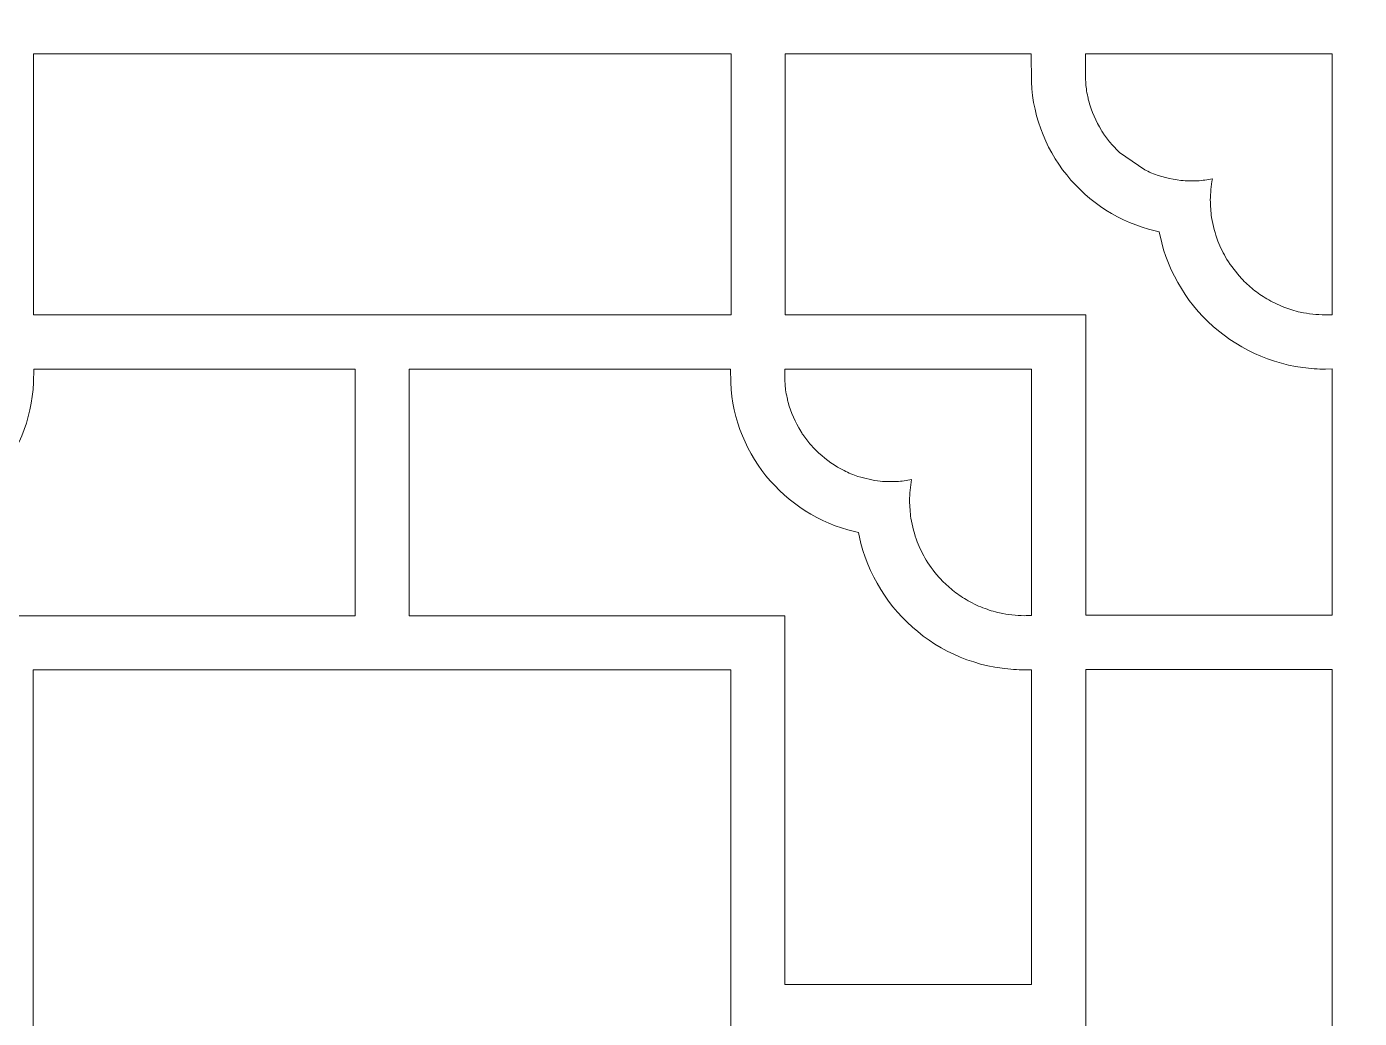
# Model space of a CAD drawing. Header units: centimetres. Extents: x -14.1 to 14.9, y -13 to 16.1.
# Drawn here: x -9.21 to 0.42, y -5.6 to 1.56 of the extents above; entities that cross this region are included whole.
import ezdxf

# ---------------------------------------------------------------- set-up
doc = ezdxf.new("R2010")
doc.units = ezdxf.units.CM
doc.header["$MEASUREMENT"] = 0
doc.layers.add('layer 1', color=7, linetype='Continuous')

msp = doc.modelspace()

# ---------------------------------------------------------------- linework, layer by layer
at = {"layer": 'layer 1', "color": 242, "lineweight": 9}
for points, knots in [([(-14.0974, -12.95474), (-14.0974, -3.27919), (-14.0974, 6.39637), (-14.0974, 16.07193), (-14.0974, 16.07193), (-14.0974, 16.07193), (14.92927, 16.07193), (14.92927, 16.07193), (14.92927, 16.07193), (14.92927, 6.39637), (14.92927, -3.27919), (14.92927, -12.95474), (14.92927, -12.95474), (14.92927, -12.95474), (-14.0974, -12.95474), (-14.0974, -12.95474)], [0, 0, 0, 0, 0.2, 0.2, 0.2, 0.2, 0.4, 0.4, 0.4, 0.4, 0.6, 0.6, 0.6, 0.6, 1, 1, 1, 1]), ([(-4.12232, 1.36239), (-4.12232, 1.36239), (-9.16359, 1.36239), (-9.16359, 1.36239), (-9.16359, 1.36239), (-9.16359, 1.36239), (-9.16359, -0.52394), (-9.16359, -0.52394), (-9.16359, -0.52394), (-9.16359, -0.52394), (-4.12232, -0.52394), (-4.12232, -0.52394), (-4.12232, -0.52394), (-4.12232, -0.52394), (-4.12232, 1.36239), (-4.12232, 1.36239)], [0, 0, 0, 0, 0.2, 0.2, 0.2, 0.2, 0.4, 0.4, 0.4, 0.4, 0.6, 0.6, 0.6, 0.6, 1, 1, 1, 1]), ([(0.17255, -0.91465), (0.11752, -0.91567), (0.06226, -0.91006), (0.00763, -0.90401), (0.00763, -0.90401), (0.00763, -0.90401), (-0.04488, -0.89584), (-0.04488, -0.89584), (-0.04488, -0.89584), (-0.04488, -0.89584), (-0.09664, -0.88545), (-0.09664, -0.88545), (-0.09664, -0.88545), (-0.09664, -0.88545), (-0.14758, -0.8729), (-0.14758, -0.8729), (-0.14758, -0.8729), (-0.14758, -0.8729), (-0.19768, -0.85823), (-0.19768, -0.85823), (-0.19768, -0.85823), (-0.19768, -0.85823), (-0.24687, -0.84148), (-0.24687, -0.84148), (-0.24687, -0.84148), (-0.24687, -0.84148), (-0.29512, -0.82273), (-0.29512, -0.82273), (-0.29512, -0.82273), (-0.29512, -0.82273), (-0.34236, -0.802), (-0.34236, -0.802), (-0.34236, -0.802), (-0.34236, -0.802), (-0.38855, -0.77936), (-0.38855, -0.77936), (-0.38855, -0.77936), (-0.38855, -0.77936), (-0.43363, -0.75485), (-0.43363, -0.75485), (-0.43363, -0.75485), (-0.43363, -0.75485), (-0.47756, -0.72852), (-0.47756, -0.72852), (-0.47756, -0.72852), (-0.47756, -0.72852), (-0.52028, -0.70043), (-0.52028, -0.70043), (-0.52028, -0.70043), (-0.52028, -0.70043), (-0.56175, -0.67063), (-0.56175, -0.67063), (-0.56175, -0.67063), (-0.56175, -0.67063), (-0.6019, -0.63916), (-0.6019, -0.63916), (-0.6019, -0.63916), (-0.6019, -0.63916), (-0.6407, -0.60608), (-0.6407, -0.60608), (-0.6407, -0.60608), (-0.6407, -0.60608), (-0.67808, -0.57145), (-0.67808, -0.57145), (-0.67808, -0.57145), (-0.67808, -0.57145), (-0.714, -0.5353), (-0.714, -0.5353), (-0.714, -0.5353), (-0.714, -0.5353), (-0.7484, -0.4977), (-0.7484, -0.4977), (-0.7484, -0.4977), (-0.7484, -0.4977), (-0.78123, -0.45869), (-0.78123, -0.45869), (-0.78123, -0.45869), (-0.78123, -0.45869), (-0.81245, -0.41833), (-0.81245, -0.41833), (-0.81245, -0.41833), (-0.81245, -0.41833), (-0.84199, -0.37666), (-0.84199, -0.37666), (-0.84199, -0.37666), (-0.84199, -0.37666), (-0.86981, -0.33375), (-0.86981, -0.33375), (-0.86981, -0.33375), (-0.86981, -0.33375), (-0.89586, -0.28964), (-0.89586, -0.28964), (-0.89586, -0.28964), (-0.89586, -0.28964), (-0.92009, -0.24438), (-0.92009, -0.24438), (-0.92009, -0.24438), (-0.92009, -0.24438), (-0.94244, -0.19803), (-0.94244, -0.19803), (-0.94244, -0.19803), (-0.94244, -0.19803), (-0.96287, -0.15062), (-0.96287, -0.15062), (-0.96287, -0.15062), (-0.96287, -0.15062), (-0.98133, -0.10223), (-0.98133, -0.10223), (-0.98133, -0.10223), (-0.98133, -0.10223), (-0.99776, -0.05289), (-0.99776, -0.05289), (-0.99776, -0.05289), (-0.99776, -0.05289), (-1.01212, -0.00266), (-1.01212, -0.00266), (-1.01212, -0.00266), (-1.01212, -0.00266), (-1.03103, 0.07631), (-1.03103, 0.07631), (-1.03103, 0.07631), (-1.03103, 0.07631), (-1.10637, 0.09573), (-1.10637, 0.09573), (-1.10637, 0.09573), (-1.10637, 0.09573), (-1.15315, 0.10993), (-1.15315, 0.10993), (-1.15315, 0.10993), (-1.15315, 0.10993), (-1.19909, 0.12604), (-1.19909, 0.12604), (-1.19909, 0.12604), (-1.19909, 0.12604), (-1.24413, 0.144), (-1.24413, 0.144), (-1.24413, 0.144), (-1.24413, 0.144), (-1.28825, 0.16378), (-1.28825, 0.16378), (-1.28825, 0.16378), (-1.28825, 0.16378), (-1.33137, 0.18531), (-1.33137, 0.18531), (-1.33137, 0.18531), (-1.33137, 0.18531), (-1.37347, 0.20856), (-1.37347, 0.20856), (-1.37347, 0.20856), (-1.37347, 0.20856), (-1.4145, 0.23349), (-1.4145, 0.23349), (-1.4145, 0.23349), (-1.4145, 0.23349), (-1.4544, 0.26004), (-1.4544, 0.26004), (-1.4544, 0.26004), (-1.4544, 0.26004), (-1.49314, 0.28817), (-1.49314, 0.28817), (-1.49314, 0.28817), (-1.49314, 0.28817), (-1.53066, 0.31783), (-1.53066, 0.31783), (-1.53066, 0.31783), (-1.53066, 0.31783), (-1.56691, 0.34899), (-1.56691, 0.34899), (-1.56691, 0.34899), (-1.56691, 0.34899), (-1.60185, 0.38157), (-1.60185, 0.38157), (-1.60185, 0.38157), (-1.60185, 0.38157), (-1.63544, 0.41555), (-1.63544, 0.41555), (-1.63544, 0.41555), (-1.63544, 0.41555), (-1.66762, 0.45087), (-1.66762, 0.45087), (-1.66762, 0.45087), (-1.66762, 0.45087), (-1.69835, 0.4875), (-1.69835, 0.4875), (-1.69835, 0.4875), (-1.69835, 0.4875), (-1.72758, 0.52536), (-1.72758, 0.52536), (-1.72758, 0.52536), (-1.72758, 0.52536), (-1.75527, 0.56444), (-1.75527, 0.56444), (-1.75527, 0.56444), (-1.75527, 0.56444), (-1.78136, 0.60466), (-1.78136, 0.60466), (-1.78136, 0.60466), (-1.78136, 0.60466), (-1.80581, 0.646), (-1.80581, 0.646), (-1.80581, 0.646), (-1.80581, 0.646), (-1.82858, 0.6884), (-1.82858, 0.6884), (-1.82858, 0.6884), (-1.82858, 0.6884), (-1.84962, 0.73181), (-1.84962, 0.73181), (-1.84962, 0.73181), (-1.84962, 0.73181), (-1.86888, 0.77619), (-1.86888, 0.77619), (-1.86888, 0.77619), (-1.86888, 0.77619), (-1.88632, 0.8215), (-1.88632, 0.8215), (-1.88632, 0.8215), (-1.88632, 0.8215), (-1.90189, 0.86767), (-1.90189, 0.86767), (-1.90189, 0.86767), (-1.90189, 0.86767), (-1.91555, 0.91469), (-1.91555, 0.91469), (-1.91555, 0.91469), (-1.91555, 0.91469), (-1.92724, 0.96248), (-1.92724, 0.96248), (-1.92724, 0.96248), (-1.92724, 0.96248), (-1.93693, 1.01103), (-1.93693, 1.01103), (-1.93693, 1.01103), (-1.93693, 1.01103), (-1.94456, 1.06026), (-1.94456, 1.06026), (-1.94456, 1.06026), (-1.94456, 1.06026), (-1.9501, 1.11016), (-1.9501, 1.11016), (-1.9501, 1.11016), (-1.9501, 1.11016), (-1.95349, 1.16067), (-1.95349, 1.16067), (-1.95349, 1.16067), (-1.95349, 1.16067), (-1.95576, 1.36239), (-1.95576, 1.36239), (-1.95576, 1.36239), (-1.95576, 1.36239), (-3.73155, 1.36239), (-3.73155, 1.36239), (-3.73155, 1.36239), (-3.73155, 1.36239), (-3.73155, -0.52394), (-3.73155, -0.52394), (-3.73155, -0.52394), (-3.73155, -0.52394), (-1.56104, -0.52394), (-1.56104, -0.52394), (-1.56104, -0.52394), (-1.56104, -0.52394), (-1.56104, -2.69291), (-1.56104, -2.69291), (-1.56104, -2.69291), (-1.56104, -2.69291), (0.22055, -2.69291), (0.22055, -2.69291), (0.22055, -2.69291), (0.22055, -2.69291), (0.22055, -0.91409), (0.22055, -0.91409), (0.22055, -0.91409), (0.22055, -0.91409), (0.17255, -0.91465), (0.17255, -0.91465)], [0, 0, 0, 0, 0.0142857, 0.0142857, 0.0142857, 0.0142857, 0.0285714, 0.0285714, 0.0285714, 0.0285714, 0.0428571, 0.0428571, 0.0428571, 0.0428571, 0.0571429, 0.0571429, 0.0571429, 0.0571429, 0.0714286, 0.0714286, 0.0714286, 0.0714286, 0.0857143, 0.0857143, 0.0857143, 0.0857143, 0.1, 0.1, 0.1, 0.1, 0.1142857, 0.1142857, 0.1142857, 0.1142857, 0.1285714, 0.1285714, 0.1285714, 0.1285714, 0.1428571, 0.1428571, 0.1428571, 0.1428571, 0.1571429, 0.1571429, 0.1571429, 0.1571429, 0.1714286, 0.1714286, 0.1714286, 0.1714286, 0.1857143, 0.1857143, 0.1857143, 0.1857143, 0.2, 0.2, 0.2, 0.2, 0.2142857, 0.2142857, 0.2142857, 0.2142857, 0.2285714, 0.2285714, 0.2285714, 0.2285714, 0.2428571, 0.2428571, 0.2428571, 0.2428571, 0.2571429, 0.2571429, 0.2571429, 0.2571429, 0.2714286, 0.2714286, 0.2714286, 0.2714286, 0.2857143, 0.2857143, 0.2857143, 0.2857143, 0.3, 0.3, 0.3, 0.3, 0.3142857, 0.3142857, 0.3142857, 0.3142857, 0.3285714, 0.3285714, 0.3285714, 0.3285714, 0.3428571, 0.3428571, 0.3428571, 0.3428571, 0.3571429, 0.3571429, 0.3571429, 0.3571429, 0.3714286, 0.3714286, 0.3714286, 0.3714286, 0.3857143, 0.3857143, 0.3857143, 0.3857143, 0.4, 0.4, 0.4, 0.4, 0.4142857, 0.4142857, 0.4142857, 0.4142857, 0.4285714, 0.4285714, 0.4285714, 0.4285714, 0.4428571, 0.4428571, 0.4428571, 0.4428571, 0.4571429, 0.4571429, 0.4571429, 0.4571429, 0.4714286, 0.4714286, 0.4714286, 0.4714286, 0.4857143, 0.4857143, 0.4857143, 0.4857143, 0.5, 0.5, 0.5, 0.5, 0.5142857, 0.5142857, 0.5142857, 0.5142857, 0.5285714, 0.5285714, 0.5285714, 0.5285714, 0.5428571, 0.5428571, 0.5428571, 0.5428571, 0.5571429, 0.5571429, 0.5571429, 0.5571429, 0.5714286, 0.5714286, 0.5714286, 0.5714286, 0.5857143, 0.5857143, 0.5857143, 0.5857143, 0.6, 0.6, 0.6, 0.6, 0.6142857, 0.6142857, 0.6142857, 0.6142857, 0.6285714, 0.6285714, 0.6285714, 0.6285714, 0.6428571, 0.6428571, 0.6428571, 0.6428571, 0.6571429, 0.6571429, 0.6571429, 0.6571429, 0.6714286, 0.6714286, 0.6714286, 0.6714286, 0.6857143, 0.6857143, 0.6857143, 0.6857143, 0.7, 0.7, 0.7, 0.7, 0.7142857, 0.7142857, 0.7142857, 0.7142857, 0.7285714, 0.7285714, 0.7285714, 0.7285714, 0.7428571, 0.7428571, 0.7428571, 0.7428571, 0.7571429, 0.7571429, 0.7571429, 0.7571429, 0.7714286, 0.7714286, 0.7714286, 0.7714286, 0.7857143, 0.7857143, 0.7857143, 0.7857143, 0.8, 0.8, 0.8, 0.8, 0.8142857, 0.8142857, 0.8142857, 0.8142857, 0.8285714, 0.8285714, 0.8285714, 0.8285714, 0.8428571, 0.8428571, 0.8428571, 0.8428571, 0.8571429, 0.8571429, 0.8571429, 0.8571429, 0.8714286, 0.8714286, 0.8714286, 0.8714286, 0.8857143, 0.8857143, 0.8857143, 0.8857143, 0.9, 0.9, 0.9, 0.9, 0.9142857, 0.9142857, 0.9142857, 0.9142857, 0.9285714, 0.9285714, 0.9285714, 0.9285714, 0.9428571, 0.9428571, 0.9428571, 0.9428571, 0.9571429, 0.9571429, 0.9571429, 0.9571429, 0.9714286, 0.9714286, 0.9714286, 0.9714286, 1, 1, 1, 1]), ([(-1.54583, 1.05094), (-1.54356, 1.04077), (-1.54118, 1.03064), (-1.53864, 1.02055), (-1.53864, 1.02055), (-1.5198, 0.94601), (-1.48722, 0.87524), (-1.4478, 0.80943), (-1.4478, 0.80943), (-1.44263, 0.80093), (-1.43735, 0.79249), (-1.43201, 0.78411), (-1.43201, 0.78411), (-1.41318, 0.75897), (-1.39526, 0.73331), (-1.37438, 0.70987), (-1.37438, 0.70987), (-1.37438, 0.70987), (-1.316, 0.65057), (-1.316, 0.65057), (-1.316, 0.65057), (-1.316, 0.65057), (-1.13377, 0.52377), (-1.13377, 0.52377), (-1.13377, 0.52377), (-1.11942, 0.51684), (-1.10493, 0.51022), (-1.09032, 0.50391), (-1.09032, 0.50391), (-1.02111, 0.4742), (-0.94715, 0.45743), (-0.87264, 0.44773), (-0.87264, 0.44773), (-0.83313, 0.44472), (-0.79369, 0.44375), (-0.7541, 0.44474), (-0.7541, 0.44474), (-0.71778, 0.44759), (-0.68191, 0.45213), (-0.64614, 0.45896), (-0.64614, 0.45896), (-0.65506, 0.40843), (-0.65966, 0.35782), (-0.66109, 0.30655), (-0.66109, 0.30655), (-0.65997, 0.26422), (-0.65682, 0.22222), (-0.65149, 0.18022), (-0.65149, 0.18022), (-0.64087, 0.12183), (-0.62587, 0.0654), (-0.60549, 0.00966), (-0.60549, 0.00966), (-0.58843, -0.03625), (-0.56527, -0.08022), (-0.54087, -0.12261), (-0.54087, -0.12261), (-0.50924, -0.17167), (-0.47433, -0.21747), (-0.43512, -0.26069), (-0.43512, -0.26069), (-0.409, -0.2892), (-0.38006, -0.31476), (-0.35029, -0.33936), (-0.35029, -0.33936), (-0.31953, -0.36471), (-0.28679, -0.3864), (-0.25259, -0.40681), (-0.25259, -0.40681), (-0.21355, -0.42979), (-0.173, -0.4512), (-0.13058, -0.46714), (-0.13058, -0.46714), (-0.09142, -0.48177), (-0.05168, -0.495), (-0.01075, -0.50356), (-0.01075, -0.50356), (0.04884, -0.5157), (0.10831, -0.5221), (0.16907, -0.52379), (0.16907, -0.52379), (0.18625, -0.52344), (0.20339, -0.52273), (0.22055, -0.52218), (0.22055, -0.52218), (0.22055, -0.52218), (0.22055, 1.36239), (0.22055, 1.36239), (0.22055, 1.36239), (0.22055, 1.36239), (-1.56316, 1.36239), (-1.56316, 1.36239), (-1.56316, 1.36239), (-1.56316, 1.36239), (-1.56277, 1.20435), (-1.56277, 1.20435), (-1.56277, 1.20435), (-1.56225, 1.17229), (-1.56006, 1.14047), (-1.55641, 1.10863), (-1.55641, 1.10863), (-1.55411, 1.08921), (-1.55001, 1.07002), (-1.54583, 1.05094)], [0, 0, 0, 0, 0.037037, 0.037037, 0.037037, 0.037037, 0.0740741, 0.0740741, 0.0740741, 0.0740741, 0.1111111, 0.1111111, 0.1111111, 0.1111111, 0.1481481, 0.1481481, 0.1481481, 0.1481481, 0.1851852, 0.1851852, 0.1851852, 0.1851852, 0.2222222, 0.2222222, 0.2222222, 0.2222222, 0.2592593, 0.2592593, 0.2592593, 0.2592593, 0.2962963, 0.2962963, 0.2962963, 0.2962963, 0.3333333, 0.3333333, 0.3333333, 0.3333333, 0.3703704, 0.3703704, 0.3703704, 0.3703704, 0.4074074, 0.4074074, 0.4074074, 0.4074074, 0.4444444, 0.4444444, 0.4444444, 0.4444444, 0.4814815, 0.4814815, 0.4814815, 0.4814815, 0.5185185, 0.5185185, 0.5185185, 0.5185185, 0.5555556, 0.5555556, 0.5555556, 0.5555556, 0.5925926, 0.5925926, 0.5925926, 0.5925926, 0.6296296, 0.6296296, 0.6296296, 0.6296296, 0.6666667, 0.6666667, 0.6666667, 0.6666667, 0.7037037, 0.7037037, 0.7037037, 0.7037037, 0.7407407, 0.7407407, 0.7407407, 0.7407407, 0.7777778, 0.7777778, 0.7777778, 0.7777778, 0.8148148, 0.8148148, 0.8148148, 0.8148148, 0.8518519, 0.8518519, 0.8518519, 0.8518519, 0.8888889, 0.8888889, 0.8888889, 0.8888889, 0.9259259, 0.9259259, 0.9259259, 0.9259259, 1, 1, 1, 1]), ([(-9.55507, -5.35897), (-9.55507, -5.35897), (-9.55507, -2.69629), (-9.55507, -2.69629), (-9.55507, -2.69629), (-9.55507, -2.69629), (-6.83962, -2.69629), (-6.83962, -2.69629), (-6.83962, -2.69629), (-6.83962, -2.69629), (-6.83962, -0.9147), (-6.83962, -0.9147), (-6.83962, -0.9147), (-6.83962, -0.9147), (-9.16035, -0.9147), (-9.16035, -0.9147), (-9.16035, -0.9147), (-9.16035, -0.9147), (-9.16262, -1.01169), (-9.16262, -1.01169), (-9.16262, -1.01169), (-9.16262, -1.01169), (-9.16601, -1.0622), (-9.16601, -1.0622), (-9.16601, -1.0622), (-9.16601, -1.0622), (-9.17155, -1.11209), (-9.17155, -1.11209), (-9.17155, -1.11209), (-9.17155, -1.11209), (-9.17918, -1.16133), (-9.17918, -1.16133), (-9.17918, -1.16133), (-9.17918, -1.16133), (-9.18887, -1.20988), (-9.18887, -1.20988), (-9.18887, -1.20988), (-9.18887, -1.20988), (-9.20056, -1.25767), (-9.20056, -1.25767), (-9.20056, -1.25767), (-9.20056, -1.25767), (-9.21422, -1.30469), (-9.21422, -1.30469), (-9.21422, -1.30469), (-9.21422, -1.30469), (-9.22979, -1.35086), (-9.22979, -1.35086), (-9.22979, -1.35086), (-9.22979, -1.35086), (-9.24722, -1.39617), (-9.24722, -1.39617), (-9.24722, -1.39617), (-9.24722, -1.39617), (-9.26649, -1.44055), (-9.26649, -1.44055), (-9.26649, -1.44055), (-9.26649, -1.44055), (-9.28752, -1.48396), (-9.28752, -1.48396), (-9.28752, -1.48396), (-9.28752, -1.48396), (-9.31029, -1.52636), (-9.31029, -1.52636), (-9.31029, -1.52636), (-9.31029, -1.52636), (-9.33475, -1.5677), (-9.33475, -1.5677), (-9.33475, -1.5677), (-9.33475, -1.5677), (-9.36084, -1.60792), (-9.36084, -1.60792), (-9.36084, -1.60792), (-9.36084, -1.60792), (-9.38852, -1.647), (-9.38852, -1.647), (-9.38852, -1.647), (-9.38852, -1.647), (-9.41776, -1.68486), (-9.41776, -1.68486), (-9.41776, -1.68486), (-9.41776, -1.68486), (-9.44849, -1.72149), (-9.44849, -1.72149), (-9.44849, -1.72149), (-9.44849, -1.72149), (-9.48067, -1.75681), (-9.48067, -1.75681), (-9.48067, -1.75681), (-9.48067, -1.75681), (-9.51425, -1.79079), (-9.51425, -1.79079), (-9.51425, -1.79079), (-9.51425, -1.79079), (-9.5492, -1.82337), (-9.5492, -1.82337), (-9.5492, -1.82337), (-9.5492, -1.82337), (-9.58545, -1.85453), (-9.58545, -1.85453), (-9.58545, -1.85453), (-9.58545, -1.85453), (-9.62297, -1.88418), (-9.62297, -1.88418), (-9.62297, -1.88418), (-9.62297, -1.88418), (-9.6617, -1.91232), (-9.6617, -1.91232), (-9.6617, -1.91232), (-9.6617, -1.91232), (-9.70161, -1.93886), (-9.70161, -1.93886), (-9.70161, -1.93886), (-9.70161, -1.93886), (-9.74264, -1.9638), (-9.74264, -1.9638), (-9.74264, -1.9638), (-9.74264, -1.9638), (-9.78474, -1.98705), (-9.78474, -1.98705), (-9.78474, -1.98705), (-9.78474, -1.98705), (-9.82787, -2.00858), (-9.82787, -2.00858), (-9.82787, -2.00858), (-9.82787, -2.00858), (-9.87198, -2.02836), (-9.87198, -2.02836), (-9.87198, -2.02836), (-9.87198, -2.02836), (-9.91702, -2.04632), (-9.91702, -2.04632), (-9.91702, -2.04632), (-9.91702, -2.04632), (-9.96296, -2.06243), (-9.96296, -2.06243), (-9.96296, -2.06243), (-9.96296, -2.06243), (-10.00974, -2.07663), (-10.00974, -2.07663), (-10.00974, -2.07663), (-10.00974, -2.07663), (-10.08508, -2.09604), (-10.08508, -2.09604), (-10.08508, -2.09604), (-10.08508, -2.09604), (-10.10399, -2.17502), (-10.10399, -2.17502), (-10.10399, -2.17502), (-10.10399, -2.17502), (-10.11835, -2.22525), (-10.11835, -2.22525), (-10.11835, -2.22525), (-10.11835, -2.22525), (-10.13478, -2.27459), (-10.13478, -2.27459), (-10.13478, -2.27459), (-10.13478, -2.27459), (-10.15324, -2.32298), (-10.15324, -2.32298), (-10.15324, -2.32298), (-10.15324, -2.32298), (-10.17367, -2.37039), (-10.17367, -2.37039), (-10.17367, -2.37039), (-10.17367, -2.37039), (-10.19602, -2.41674), (-10.19602, -2.41674), (-10.19602, -2.41674), (-10.19602, -2.41674), (-10.22025, -2.462), (-10.22025, -2.462), (-10.22025, -2.462), (-10.22025, -2.462), (-10.2463, -2.50611), (-10.2463, -2.50611), (-10.2463, -2.50611), (-10.2463, -2.50611), (-10.27412, -2.54902), (-10.27412, -2.54902), (-10.27412, -2.54902), (-10.27412, -2.54902), (-10.30367, -2.59069), (-10.30367, -2.59069), (-10.30367, -2.59069), (-10.30367, -2.59069), (-10.33488, -2.63105), (-10.33488, -2.63105), (-10.33488, -2.63105), (-10.33488, -2.63105), (-10.36771, -2.67006), (-10.36771, -2.67006), (-10.36771, -2.67006), (-10.36771, -2.67006), (-10.40211, -2.70766), (-10.40211, -2.70766), (-10.40211, -2.70766), (-10.40211, -2.70766), (-10.43803, -2.74381), (-10.43803, -2.74381), (-10.43803, -2.74381), (-10.43803, -2.74381), (-10.47541, -2.77844), (-10.47541, -2.77844), (-10.47541, -2.77844), (-10.47541, -2.77844), (-10.51421, -2.81152), (-10.51421, -2.81152), (-10.51421, -2.81152), (-10.51421, -2.81152), (-10.55437, -2.84299), (-10.55437, -2.84299), (-10.55437, -2.84299), (-10.55437, -2.84299), (-10.59583, -2.87279), (-10.59583, -2.87279), (-10.59583, -2.87279), (-10.59583, -2.87279), (-10.63855, -2.90088), (-10.63855, -2.90088), (-10.63855, -2.90088), (-10.63855, -2.90088), (-10.68248, -2.92721), (-10.68248, -2.92721), (-10.68248, -2.92721), (-10.68248, -2.92721), (-10.72756, -2.95172), (-10.72756, -2.95172), (-10.72756, -2.95172), (-10.72756, -2.95172), (-10.77375, -2.97436), (-10.77375, -2.97436), (-10.77375, -2.97436), (-10.77375, -2.97436), (-10.82099, -2.99508), (-10.82099, -2.99508), (-10.82099, -2.99508), (-10.82099, -2.99508), (-10.86924, -3.01384), (-10.86924, -3.01384), (-10.86924, -3.01384), (-10.86924, -3.01384), (-10.91843, -3.03059), (-10.91843, -3.03059), (-10.91843, -3.03059), (-10.91843, -3.03059), (-10.96852, -3.04526), (-10.96852, -3.04526), (-10.96852, -3.04526), (-10.96852, -3.04526), (-11.01947, -3.05781), (-11.01947, -3.05781), (-11.01947, -3.05781), (-11.01947, -3.05781), (-11.07123, -3.0682), (-11.07123, -3.0682), (-11.07123, -3.0682), (-11.07123, -3.0682), (-11.12374, -3.07637), (-11.12374, -3.07637), (-11.12374, -3.07637), (-11.17889, -3.08248), (-11.23387, -3.08755), (-11.28946, -3.087), (-11.28946, -3.087), (-11.28946, -3.087), (-11.33666, -3.08645), (-11.33666, -3.08645), (-11.33666, -3.08645), (-11.33666, -3.08645), (-11.33666, -5.35897), (-11.33666, -5.35897), (-11.33666, -5.35897), (-11.33666, -5.35897), (-9.55507, -5.35897), (-9.55507, -5.35897)], [0, 0, 0, 0, 0.0142857, 0.0142857, 0.0142857, 0.0142857, 0.0285714, 0.0285714, 0.0285714, 0.0285714, 0.0428571, 0.0428571, 0.0428571, 0.0428571, 0.0571429, 0.0571429, 0.0571429, 0.0571429, 0.0714286, 0.0714286, 0.0714286, 0.0714286, 0.0857143, 0.0857143, 0.0857143, 0.0857143, 0.1, 0.1, 0.1, 0.1, 0.1142857, 0.1142857, 0.1142857, 0.1142857, 0.1285714, 0.1285714, 0.1285714, 0.1285714, 0.1428571, 0.1428571, 0.1428571, 0.1428571, 0.1571429, 0.1571429, 0.1571429, 0.1571429, 0.1714286, 0.1714286, 0.1714286, 0.1714286, 0.1857143, 0.1857143, 0.1857143, 0.1857143, 0.2, 0.2, 0.2, 0.2, 0.2142857, 0.2142857, 0.2142857, 0.2142857, 0.2285714, 0.2285714, 0.2285714, 0.2285714, 0.2428571, 0.2428571, 0.2428571, 0.2428571, 0.2571429, 0.2571429, 0.2571429, 0.2571429, 0.2714286, 0.2714286, 0.2714286, 0.2714286, 0.2857143, 0.2857143, 0.2857143, 0.2857143, 0.3, 0.3, 0.3, 0.3, 0.3142857, 0.3142857, 0.3142857, 0.3142857, 0.3285714, 0.3285714, 0.3285714, 0.3285714, 0.3428571, 0.3428571, 0.3428571, 0.3428571, 0.3571429, 0.3571429, 0.3571429, 0.3571429, 0.3714286, 0.3714286, 0.3714286, 0.3714286, 0.3857143, 0.3857143, 0.3857143, 0.3857143, 0.4, 0.4, 0.4, 0.4, 0.4142857, 0.4142857, 0.4142857, 0.4142857, 0.4285714, 0.4285714, 0.4285714, 0.4285714, 0.4428571, 0.4428571, 0.4428571, 0.4428571, 0.4571429, 0.4571429, 0.4571429, 0.4571429, 0.4714286, 0.4714286, 0.4714286, 0.4714286, 0.4857143, 0.4857143, 0.4857143, 0.4857143, 0.5, 0.5, 0.5, 0.5, 0.5142857, 0.5142857, 0.5142857, 0.5142857, 0.5285714, 0.5285714, 0.5285714, 0.5285714, 0.5428571, 0.5428571, 0.5428571, 0.5428571, 0.5571429, 0.5571429, 0.5571429, 0.5571429, 0.5714286, 0.5714286, 0.5714286, 0.5714286, 0.5857143, 0.5857143, 0.5857143, 0.5857143, 0.6, 0.6, 0.6, 0.6, 0.6142857, 0.6142857, 0.6142857, 0.6142857, 0.6285714, 0.6285714, 0.6285714, 0.6285714, 0.6428571, 0.6428571, 0.6428571, 0.6428571, 0.6571429, 0.6571429, 0.6571429, 0.6571429, 0.6714286, 0.6714286, 0.6714286, 0.6714286, 0.6857143, 0.6857143, 0.6857143, 0.6857143, 0.7, 0.7, 0.7, 0.7, 0.7142857, 0.7142857, 0.7142857, 0.7142857, 0.7285714, 0.7285714, 0.7285714, 0.7285714, 0.7428571, 0.7428571, 0.7428571, 0.7428571, 0.7571429, 0.7571429, 0.7571429, 0.7571429, 0.7714286, 0.7714286, 0.7714286, 0.7714286, 0.7857143, 0.7857143, 0.7857143, 0.7857143, 0.8, 0.8, 0.8, 0.8, 0.8142857, 0.8142857, 0.8142857, 0.8142857, 0.8285714, 0.8285714, 0.8285714, 0.8285714, 0.8428571, 0.8428571, 0.8428571, 0.8428571, 0.8571429, 0.8571429, 0.8571429, 0.8571429, 0.8714286, 0.8714286, 0.8714286, 0.8714286, 0.8857143, 0.8857143, 0.8857143, 0.8857143, 0.9, 0.9, 0.9, 0.9, 0.9142857, 0.9142857, 0.9142857, 0.9142857, 0.9285714, 0.9285714, 0.9285714, 0.9285714, 0.9428571, 0.9428571, 0.9428571, 0.9428571, 0.9571429, 0.9571429, 0.9571429, 0.9571429, 0.9714286, 0.9714286, 0.9714286, 0.9714286, 1, 1, 1, 1]), ([(-1.99981, -3.08701), (-2.05484, -3.08803), (-2.1101, -3.08242), (-2.16473, -3.07637), (-2.16473, -3.07637), (-2.16473, -3.07637), (-2.21724, -3.0682), (-2.21724, -3.0682), (-2.21724, -3.0682), (-2.21724, -3.0682), (-2.269, -3.05781), (-2.269, -3.05781), (-2.269, -3.05781), (-2.269, -3.05781), (-2.31994, -3.04526), (-2.31994, -3.04526), (-2.31994, -3.04526), (-2.31994, -3.04526), (-2.37004, -3.03059), (-2.37004, -3.03059), (-2.37004, -3.03059), (-2.37004, -3.03059), (-2.41923, -3.01384), (-2.41923, -3.01384), (-2.41923, -3.01384), (-2.41923, -3.01384), (-2.46748, -2.99508), (-2.46748, -2.99508), (-2.46748, -2.99508), (-2.46748, -2.99508), (-2.51472, -2.97436), (-2.51472, -2.97436), (-2.51472, -2.97436), (-2.51472, -2.97436), (-2.56091, -2.95172), (-2.56091, -2.95172), (-2.56091, -2.95172), (-2.56091, -2.95172), (-2.60599, -2.92721), (-2.60599, -2.92721), (-2.60599, -2.92721), (-2.60599, -2.92721), (-2.64992, -2.90088), (-2.64992, -2.90088), (-2.64992, -2.90088), (-2.64992, -2.90088), (-2.69264, -2.87279), (-2.69264, -2.87279), (-2.69264, -2.87279), (-2.69264, -2.87279), (-2.7341, -2.84299), (-2.7341, -2.84299), (-2.7341, -2.84299), (-2.7341, -2.84299), (-2.77426, -2.81152), (-2.77426, -2.81152), (-2.77426, -2.81152), (-2.77426, -2.81152), (-2.81305, -2.77844), (-2.81305, -2.77844), (-2.81305, -2.77844), (-2.81305, -2.77844), (-2.85043, -2.74381), (-2.85043, -2.74381), (-2.85043, -2.74381), (-2.85043, -2.74381), (-2.88635, -2.70766), (-2.88635, -2.70766), (-2.88635, -2.70766), (-2.88635, -2.70766), (-2.92075, -2.67006), (-2.92075, -2.67006), (-2.92075, -2.67006), (-2.92075, -2.67006), (-2.95358, -2.63105), (-2.95358, -2.63105), (-2.95358, -2.63105), (-2.95358, -2.63105), (-2.9848, -2.59069), (-2.9848, -2.59069), (-2.9848, -2.59069), (-2.9848, -2.59069), (-3.01434, -2.54902), (-3.01434, -2.54902), (-3.01434, -2.54902), (-3.01434, -2.54902), (-3.04217, -2.50611), (-3.04217, -2.50611), (-3.04217, -2.50611), (-3.04217, -2.50611), (-3.06821, -2.462), (-3.06821, -2.462), (-3.06821, -2.462), (-3.06821, -2.462), (-3.09244, -2.41674), (-3.09244, -2.41674), (-3.09244, -2.41674), (-3.09244, -2.41674), (-3.11479, -2.37039), (-3.11479, -2.37039), (-3.11479, -2.37039), (-3.11479, -2.37039), (-3.13523, -2.32298), (-3.13523, -2.32298), (-3.13523, -2.32298), (-3.13523, -2.32298), (-3.15368, -2.27459), (-3.15368, -2.27459), (-3.15368, -2.27459), (-3.15368, -2.27459), (-3.17011, -2.22525), (-3.17011, -2.22525), (-3.17011, -2.22525), (-3.17011, -2.22525), (-3.18447, -2.17502), (-3.18447, -2.17502), (-3.18447, -2.17502), (-3.18447, -2.17502), (-3.20339, -2.09604), (-3.20339, -2.09604), (-3.20339, -2.09604), (-3.20339, -2.09604), (-3.27872, -2.07663), (-3.27872, -2.07663), (-3.27872, -2.07663), (-3.27872, -2.07663), (-3.3255, -2.06243), (-3.3255, -2.06243), (-3.3255, -2.06243), (-3.3255, -2.06243), (-3.37144, -2.04632), (-3.37144, -2.04632), (-3.37144, -2.04632), (-3.37144, -2.04632), (-3.41648, -2.02836), (-3.41648, -2.02836), (-3.41648, -2.02836), (-3.41648, -2.02836), (-3.46059, -2.00858), (-3.46059, -2.00858), (-3.46059, -2.00858), (-3.46059, -2.00858), (-3.50373, -1.98705), (-3.50373, -1.98705), (-3.50373, -1.98705), (-3.50373, -1.98705), (-3.54582, -1.96379), (-3.54582, -1.96379), (-3.54582, -1.96379), (-3.54582, -1.96379), (-3.58685, -1.93886), (-3.58685, -1.93886), (-3.58685, -1.93886), (-3.58685, -1.93886), (-3.62675, -1.91232), (-3.62675, -1.91232), (-3.62675, -1.91232), (-3.62675, -1.91232), (-3.66549, -1.88419), (-3.66549, -1.88419), (-3.66549, -1.88419), (-3.66549, -1.88419), (-3.70301, -1.85453), (-3.70301, -1.85453), (-3.70301, -1.85453), (-3.70301, -1.85453), (-3.73926, -1.82337), (-3.73926, -1.82337), (-3.73926, -1.82337), (-3.73926, -1.82337), (-3.7742, -1.79079), (-3.7742, -1.79079), (-3.7742, -1.79079), (-3.7742, -1.79079), (-3.80779, -1.75681), (-3.80779, -1.75681), (-3.80779, -1.75681), (-3.80779, -1.75681), (-3.83997, -1.72149), (-3.83997, -1.72149), (-3.83997, -1.72149), (-3.83997, -1.72149), (-3.87071, -1.68486), (-3.87071, -1.68486), (-3.87071, -1.68486), (-3.87071, -1.68486), (-3.89993, -1.647), (-3.89993, -1.647), (-3.89993, -1.647), (-3.89993, -1.647), (-3.92762, -1.60792), (-3.92762, -1.60792), (-3.92762, -1.60792), (-3.92762, -1.60792), (-3.95371, -1.5677), (-3.95371, -1.5677), (-3.95371, -1.5677), (-3.95371, -1.5677), (-3.97817, -1.52636), (-3.97817, -1.52636), (-3.97817, -1.52636), (-3.97817, -1.52636), (-4.00093, -1.48396), (-4.00093, -1.48396), (-4.00093, -1.48396), (-4.00093, -1.48396), (-4.02197, -1.44055), (-4.02197, -1.44055), (-4.02197, -1.44055), (-4.02197, -1.44055), (-4.04123, -1.39617), (-4.04123, -1.39617), (-4.04123, -1.39617), (-4.04123, -1.39617), (-4.05867, -1.35086), (-4.05867, -1.35086), (-4.05867, -1.35086), (-4.05867, -1.35086), (-4.07424, -1.30469), (-4.07424, -1.30469), (-4.07424, -1.30469), (-4.07424, -1.30469), (-4.0879, -1.25767), (-4.0879, -1.25767), (-4.0879, -1.25767), (-4.0879, -1.25767), (-4.09959, -1.20988), (-4.09959, -1.20988), (-4.09959, -1.20988), (-4.09959, -1.20988), (-4.10928, -1.16133), (-4.10928, -1.16133), (-4.10928, -1.16133), (-4.10928, -1.16133), (-4.11691, -1.11209), (-4.11691, -1.11209), (-4.11691, -1.11209), (-4.11691, -1.11209), (-4.12245, -1.0622), (-4.12245, -1.0622), (-4.12245, -1.0622), (-4.12245, -1.0622), (-4.12584, -1.01169), (-4.12584, -1.01169), (-4.12584, -1.01169), (-4.12584, -1.01169), (-4.12812, -0.9147), (-4.12812, -0.9147), (-4.12812, -0.9147), (-4.12812, -0.9147), (-6.44885, -0.9147), (-6.44885, -0.9147), (-6.44885, -0.9147), (-6.44885, -0.9147), (-6.44885, -2.69629), (-6.44885, -2.69629), (-6.44885, -2.69629), (-6.44885, -2.69629), (-3.7334, -2.69629), (-3.7334, -2.69629), (-3.7334, -2.69629), (-3.7334, -2.69629), (-3.7334, -5.35897), (-3.7334, -5.35897), (-3.7334, -5.35897), (-3.7334, -5.35897), (-1.95181, -5.35897), (-1.95181, -5.35897), (-1.95181, -5.35897), (-1.95181, -5.35897), (-1.95181, -3.08645), (-1.95181, -3.08645), (-1.95181, -3.08645), (-1.95181, -3.08645), (-1.99981, -3.08701), (-1.99981, -3.08701)], [0, 0, 0, 0, 0.0142857, 0.0142857, 0.0142857, 0.0142857, 0.0285714, 0.0285714, 0.0285714, 0.0285714, 0.0428571, 0.0428571, 0.0428571, 0.0428571, 0.0571429, 0.0571429, 0.0571429, 0.0571429, 0.0714286, 0.0714286, 0.0714286, 0.0714286, 0.0857143, 0.0857143, 0.0857143, 0.0857143, 0.1, 0.1, 0.1, 0.1, 0.1142857, 0.1142857, 0.1142857, 0.1142857, 0.1285714, 0.1285714, 0.1285714, 0.1285714, 0.1428571, 0.1428571, 0.1428571, 0.1428571, 0.1571429, 0.1571429, 0.1571429, 0.1571429, 0.1714286, 0.1714286, 0.1714286, 0.1714286, 0.1857143, 0.1857143, 0.1857143, 0.1857143, 0.2, 0.2, 0.2, 0.2, 0.2142857, 0.2142857, 0.2142857, 0.2142857, 0.2285714, 0.2285714, 0.2285714, 0.2285714, 0.2428571, 0.2428571, 0.2428571, 0.2428571, 0.2571429, 0.2571429, 0.2571429, 0.2571429, 0.2714286, 0.2714286, 0.2714286, 0.2714286, 0.2857143, 0.2857143, 0.2857143, 0.2857143, 0.3, 0.3, 0.3, 0.3, 0.3142857, 0.3142857, 0.3142857, 0.3142857, 0.3285714, 0.3285714, 0.3285714, 0.3285714, 0.3428571, 0.3428571, 0.3428571, 0.3428571, 0.3571429, 0.3571429, 0.3571429, 0.3571429, 0.3714286, 0.3714286, 0.3714286, 0.3714286, 0.3857143, 0.3857143, 0.3857143, 0.3857143, 0.4, 0.4, 0.4, 0.4, 0.4142857, 0.4142857, 0.4142857, 0.4142857, 0.4285714, 0.4285714, 0.4285714, 0.4285714, 0.4428571, 0.4428571, 0.4428571, 0.4428571, 0.4571429, 0.4571429, 0.4571429, 0.4571429, 0.4714286, 0.4714286, 0.4714286, 0.4714286, 0.4857143, 0.4857143, 0.4857143, 0.4857143, 0.5, 0.5, 0.5, 0.5, 0.5142857, 0.5142857, 0.5142857, 0.5142857, 0.5285714, 0.5285714, 0.5285714, 0.5285714, 0.5428571, 0.5428571, 0.5428571, 0.5428571, 0.5571429, 0.5571429, 0.5571429, 0.5571429, 0.5714286, 0.5714286, 0.5714286, 0.5714286, 0.5857143, 0.5857143, 0.5857143, 0.5857143, 0.6, 0.6, 0.6, 0.6, 0.6142857, 0.6142857, 0.6142857, 0.6142857, 0.6285714, 0.6285714, 0.6285714, 0.6285714, 0.6428571, 0.6428571, 0.6428571, 0.6428571, 0.6571429, 0.6571429, 0.6571429, 0.6571429, 0.6714286, 0.6714286, 0.6714286, 0.6714286, 0.6857143, 0.6857143, 0.6857143, 0.6857143, 0.7, 0.7, 0.7, 0.7, 0.7142857, 0.7142857, 0.7142857, 0.7142857, 0.7285714, 0.7285714, 0.7285714, 0.7285714, 0.7428571, 0.7428571, 0.7428571, 0.7428571, 0.7571429, 0.7571429, 0.7571429, 0.7571429, 0.7714286, 0.7714286, 0.7714286, 0.7714286, 0.7857143, 0.7857143, 0.7857143, 0.7857143, 0.8, 0.8, 0.8, 0.8, 0.8142857, 0.8142857, 0.8142857, 0.8142857, 0.8285714, 0.8285714, 0.8285714, 0.8285714, 0.8428571, 0.8428571, 0.8428571, 0.8428571, 0.8571429, 0.8571429, 0.8571429, 0.8571429, 0.8714286, 0.8714286, 0.8714286, 0.8714286, 0.8857143, 0.8857143, 0.8857143, 0.8857143, 0.9, 0.9, 0.9, 0.9, 0.9142857, 0.9142857, 0.9142857, 0.9142857, 0.9285714, 0.9285714, 0.9285714, 0.9285714, 0.9428571, 0.9428571, 0.9428571, 0.9428571, 0.9571429, 0.9571429, 0.9571429, 0.9571429, 0.9714286, 0.9714286, 0.9714286, 0.9714286, 1, 1, 1, 1]), ([(-3.71817, -1.12144), (-3.71565, -1.13274), (-3.71298, -1.14397), (-3.71014, -1.15517), (-3.71014, -1.15517), (-3.69137, -1.22838), (-3.65887, -1.29822), (-3.62016, -1.36293), (-3.62016, -1.36293), (-3.61498, -1.37143), (-3.60971, -1.37986), (-3.60438, -1.38823), (-3.60438, -1.38823), (-3.58555, -1.41339), (-3.56762, -1.43905), (-3.54673, -1.46249), (-3.54673, -1.46249), (-3.528, -1.4831), (-3.50869, -1.5028), (-3.48835, -1.52178), (-3.48835, -1.52178), (-3.43389, -1.5715), (-3.37259, -1.61636), (-3.30613, -1.64859), (-3.30613, -1.64859), (-3.27353, -1.6643), (-3.24054, -1.67886), (-3.20602, -1.68977), (-3.20602, -1.68977), (-3.15312, -1.70619), (-3.09989, -1.71747), (-3.045, -1.72464), (-3.045, -1.72464), (-3.00548, -1.72762), (-2.96606, -1.72861), (-2.92646, -1.72762), (-2.92646, -1.72762), (-2.89014, -1.72477), (-2.85427, -1.72022), (-2.8185, -1.7134), (-2.8185, -1.7134), (-2.82743, -1.76395), (-2.83199, -1.81454), (-2.83345, -1.86582), (-2.83345, -1.86582), (-2.83227, -1.90817), (-2.82918, -1.95012), (-2.82385, -1.99214), (-2.82385, -1.99214), (-2.81323, -2.05053), (-2.79823, -2.10696), (-2.77785, -2.1627), (-2.77785, -2.1627), (-2.76079, -2.20861), (-2.73763, -2.25258), (-2.71323, -2.29497), (-2.71323, -2.29497), (-2.6816, -2.34403), (-2.64669, -2.38983), (-2.60748, -2.43305), (-2.60748, -2.43305), (-2.58136, -2.46156), (-2.55242, -2.48712), (-2.52265, -2.51172), (-2.52265, -2.51172), (-2.49189, -2.53707), (-2.45915, -2.55877), (-2.42495, -2.57917), (-2.42495, -2.57917), (-2.38591, -2.60215), (-2.34536, -2.62356), (-2.30294, -2.6395), (-2.30294, -2.6395), (-2.26378, -2.65413), (-2.22404, -2.66736), (-2.18311, -2.67592), (-2.18311, -2.67592), (-2.12352, -2.68806), (-2.06405, -2.69446), (-2.00329, -2.69615), (-2.00329, -2.69615), (-1.98611, -2.6958), (-1.96896, -2.69509), (-1.95181, -2.69454), (-1.95181, -2.69454), (-1.95181, -2.69454), (-1.95181, -0.9147), (-1.95181, -0.9147), (-1.95181, -0.9147), (-1.95181, -0.9147), (-3.7356, -0.9147), (-3.7356, -0.9147), (-3.7356, -0.9147), (-3.73524, -0.95516), (-3.73518, -0.99484), (-3.7317, -1.03508), (-3.7317, -1.03508), (-3.73084, -1.04465), (-3.72986, -1.05421), (-3.72876, -1.06374), (-3.72876, -1.06374), (-3.72645, -1.08317), (-3.72237, -1.10236), (-3.71817, -1.12144)], [0, 0, 0, 0, 0.037037, 0.037037, 0.037037, 0.037037, 0.0740741, 0.0740741, 0.0740741, 0.0740741, 0.1111111, 0.1111111, 0.1111111, 0.1111111, 0.1481481, 0.1481481, 0.1481481, 0.1481481, 0.1851852, 0.1851852, 0.1851852, 0.1851852, 0.2222222, 0.2222222, 0.2222222, 0.2222222, 0.2592593, 0.2592593, 0.2592593, 0.2592593, 0.2962963, 0.2962963, 0.2962963, 0.2962963, 0.3333333, 0.3333333, 0.3333333, 0.3333333, 0.3703704, 0.3703704, 0.3703704, 0.3703704, 0.4074074, 0.4074074, 0.4074074, 0.4074074, 0.4444444, 0.4444444, 0.4444444, 0.4444444, 0.4814815, 0.4814815, 0.4814815, 0.4814815, 0.5185185, 0.5185185, 0.5185185, 0.5185185, 0.5555556, 0.5555556, 0.5555556, 0.5555556, 0.5925926, 0.5925926, 0.5925926, 0.5925926, 0.6296296, 0.6296296, 0.6296296, 0.6296296, 0.6666667, 0.6666667, 0.6666667, 0.6666667, 0.7037037, 0.7037037, 0.7037037, 0.7037037, 0.7407407, 0.7407407, 0.7407407, 0.7407407, 0.7777778, 0.7777778, 0.7777778, 0.7777778, 0.8148148, 0.8148148, 0.8148148, 0.8148148, 0.8518519, 0.8518519, 0.8518519, 0.8518519, 0.8888889, 0.8888889, 0.8888889, 0.8888889, 0.9259259, 0.9259259, 0.9259259, 0.9259259, 1, 1, 1, 1]), ([(-4.12417, -8.02164), (-4.12417, -8.02164), (-4.12417, -3.08706), (-4.12417, -3.08706), (-4.12417, -3.08706), (-4.12417, -3.08706), (-9.1643, -3.08706), (-9.1643, -3.08706), (-9.1643, -3.08706), (-9.1643, -3.08706), (-9.1643, -8.02164), (-9.1643, -8.02164), (-9.1643, -8.02164), (-9.1643, -8.02164), (-4.12417, -8.02164), (-4.12417, -8.02164)], [0, 0, 0, 0, 0.2, 0.2, 0.2, 0.2, 0.4, 0.4, 0.4, 0.4, 0.6, 0.6, 0.6, 0.6, 1, 1, 1, 1]), ([(0.22055, -8.02264), (0.22055, -8.02264), (0.22055, -3.08368), (0.22055, -3.08368), (0.22055, -3.08368), (0.22055, -3.08368), (-1.56104, -3.08368), (-1.56104, -3.08368), (-1.56104, -3.08368), (-1.56104, -3.08368), (-1.56104, -8.02264), (-1.56104, -8.02264), (-1.56104, -8.02264), (-1.56104, -8.02264), (0.22055, -8.02264), (0.22055, -8.02264)], [0, 0, 0, 0, 0.2, 0.2, 0.2, 0.2, 0.4, 0.4, 0.4, 0.4, 0.6, 0.6, 0.6, 0.6, 1, 1, 1, 1])]:
    msp.add_open_spline(points, degree=3, knots=knots, dxfattribs=at)

doc.saveas('drawing.dxf')
